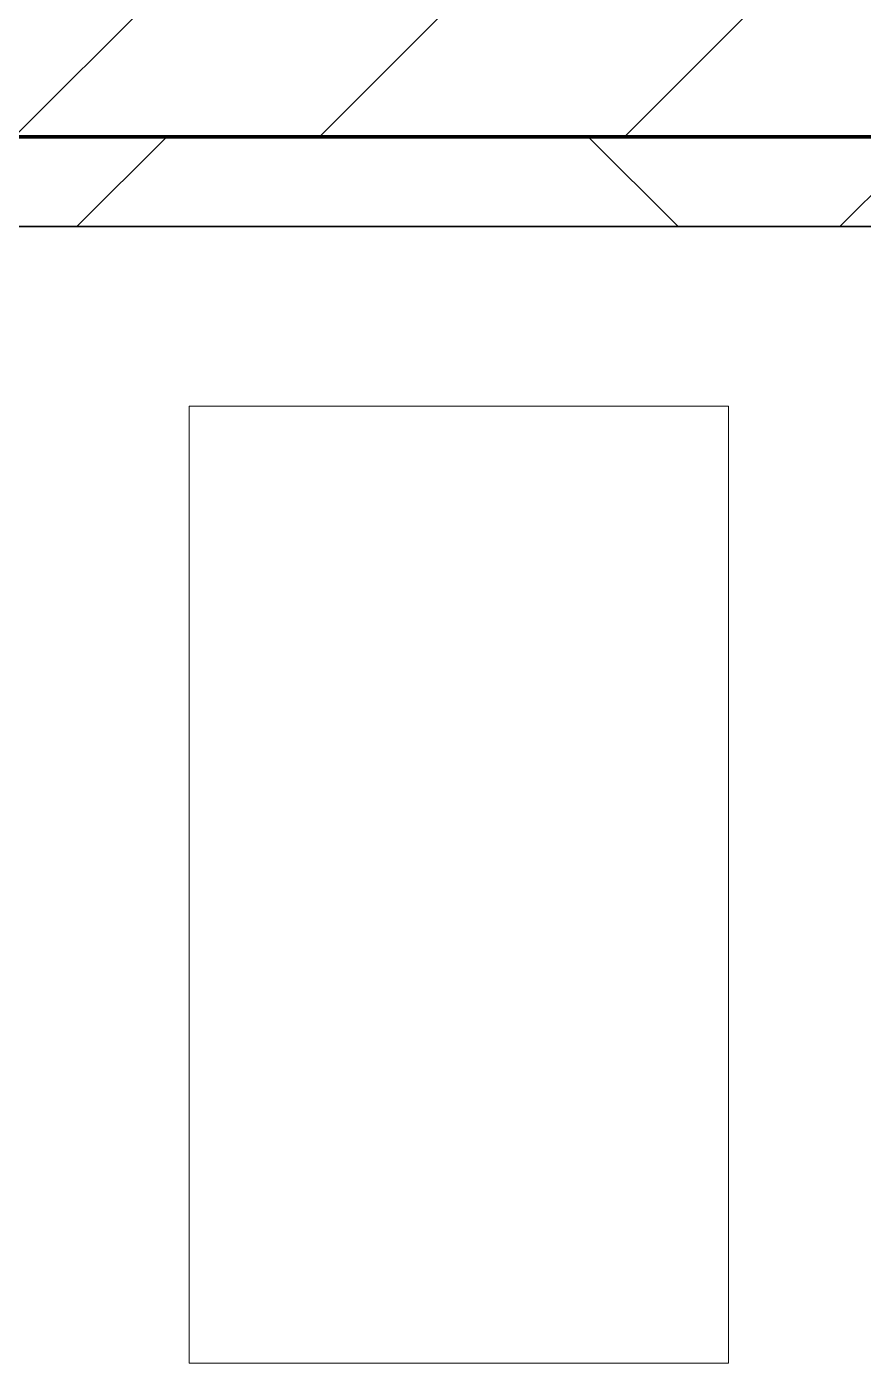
# Model space of a CAD drawing. Header units: millimetres. Extents: x -794326 to -715748, y -17796 to 22353.
# Drawn here: x -747748 to -747283, y 7262 to 8005 of the extents above; entities that cross this region are included whole.
import ezdxf

# ---------------------------------------------------------------- set-up
doc = ezdxf.new("R2010")
doc.units = ezdxf.units.MM
for name, color, linetype, lineweight in [('A-GLAZ-CURT', 2, 'Continuous', 9), ('A-WALL', 5, 'Continuous', 35), ('A-WALL-FNSH', 2, 'Continuous', 35), ('A-WALL-PATT', 1, 'Continuous', 35)]:
    doc.layers.add(name, color=color, linetype=linetype, lineweight=lineweight)

# ---------------------------------------------------------------- blocks, each defined once
blk = doc.blocks.new('DPA_CP_Metal Ceiling Panel - Vertical Panel with Gap-10965286-4282-01 ENLARGED LOWER PLATFORM LEVEL - REFLECTED CEILING PLAN - SHEET 3')
at = {"layer": 'A-GLAZ-CURT'}
for p, q in [((-744857.87, 7794.02), (-744857.87, 7261.52)), ((-744557.87, 7794.02), (-744857.87, 7794.02)), ((-744557.87, 7794.02), (-744857.87, 7794.02)), ((-744857.87, 7794.02), (-744857.87, 7261.52)), ((-744857.87, 7261.52), (-744857.87, 7794.02)), ((-744857.87, 7794.02), (-744557.87, 7794.02)), ((-744557.87, 7794.02), (-744557.87, 7261.52)), ((-744557.87, 7261.52), (-744557.87, 7794.02)), ((-744557.87, 7794.02), (-744557.87, 7261.52)), ((-744557.87, 7261.52), (-744857.87, 7261.52)), ((-744857.87, 7261.52), (-744557.87, 7261.52)), ((-744557.87, 7261.52), (-744857.87, 7261.52))]:
    blk.add_line(p, q, dxfattribs=at)
blk = doc.blocks.new('PPLS-PP19_Custom Tile Pattern - Custom Tile Pattern-V61-4282-01 ENLARGED LOWER PLATFORM LEVEL - REFLECTED CEILING PLAN - SHEET 3')
at = {"layer": 'A-GLAZ-CURT'}
for p, q in [((-300, 0), (300, 0)), ((300, 0), (-300, 0)), ((195.99, 0), (213.31, 0)), ((213.31, 0), (195.99, 0)), ((230.06, 0), (300, 0)), ((-300, -50), (300, -50)), ((300, -50), (-300, -50))]:
    blk.add_line(p, q, dxfattribs=at)
for points, knots in [([(231.11, 0), (222.13, 0), (199.67, 0), (177.41, 0), (159.34, 0), (158.33, 0), (158.3, 0)], [-215.867311, -215.867311, -215.867311, -215.867311, -187.987675, -143.776725, -129.632772, -123.352749, -123.352749, -123.352749, -123.352749]), ([(159.07, 0), (159.13, 0), (160.84, 0), (165.21, 0), (174.15, 0), (185.98, 0), (208.82, 0), (219.42, 0), (230.06, 0)], [-115.643202, -115.643202, -115.643202, -115.643202, -114.681583, -87.660824, -65.295536, -41.623857, -24.459831, 0, 0, 0, 0]), ([(230.85, 0), (229.87, 0), (225.54, 0), (221.1, 0), (200.27, 0), (182.99, 0), (174.27, 0), (169.67, 0), (168.99, 0)], [-9277.501931, -9277.501931, -9277.501931, -9277.501931, -9221.510254, -9016.44624, -8717.832359, -8253.978395, -8152.463617, -8069.855175, -8069.855175, -8069.855175, -8069.855175]), ([(215.22, 0), (214.62, 0), (210.55, 0), (203.98, 0), (187.54, 0), (175.3, 0), (169.49, 0)], [-203.825446, -203.825446, -203.825446, -203.825446, -198.527383, -184.406837, -162.427601, -142.916156, -142.916156, -142.916156, -142.916156]), ([(171.51, 0), (176.48, 0), (193.23, 0), (201.73, 0), (208.81, 0), (213.9, 0), (241.96, 0), (266.73, 0), (281.71, 0), (291.71, 0), (296.52, 0), (297.86, 0), (298.09, 0)], [-7971.819559, -7971.819559, -7971.819559, -7971.819559, -7784.112253, -7606.717214, -7289.299508, -7042.621073, -6582.165592, -6068.460911, -5766.029927, -5566.724884, -5280.360606, -5199.253518, -5199.253518, -5199.253518, -5199.253518]), ([(172.07, 0), (177.66, 0), (187.87, 0), (201.08, 0), (207.47, 0), (213.96, 0), (215.11, 0)], [-255.364076, -255.364076, -255.364076, -255.364076, -237.955587, -223.92608, -215.862851, -208.75215, -208.75215, -208.75215, -208.75215]), ([(300, 0), (288.22, 0), (262, 0), (230.43, 0), (219.94, 0), (219.02, 0)], [-12528.858583, -12528.858583, -12528.858583, -12528.858583, -11905.454923, -11162.864862, -10856.732305, -10856.732305, -10856.732305, -10856.732305]), ([(219.9, 0), (220.86, 0), (224.32, 0), (229.19, 0), (232, 0)], [-10670.940496, -10670.940496, -10670.940496, -10670.940496, -10511.382485, -10301.216087, -10301.216087, -10301.216087, -10301.216087]), ([(247.1, 0), (246.76, 0), (245.04, 0), (239.54, 0), (233.94, 0), (231.96, 0)], [-9649.085549, -9649.085549, -9649.085549, -9649.085549, -9581.591397, -9406.094246, -9297.967827, -9297.967827, -9297.967827, -9297.967827]), ([(300, 0), (286.53, 0), (263.78, 0), (241, 0), (231.99, 0)], [-285.253232, -285.253232, -285.253232, -285.253232, -244.693688, -216.781898, -216.781898, -216.781898, -216.781898]), ([(232.07, 0), (237.08, 0), (243.47, 0), (246.54, 0), (246.96, 0)], [-10299.356879, -10299.356879, -10299.356879, -10299.356879, -9925.173265, -9834.877357, -9834.877357, -9834.877357, -9834.877357]), ([(284.76, 0), (284.76, 0), (285.09, 0), (287.47, 0), (293.59, 0), (297.76, 0), (300, 0)], [-4110.630118, -4110.630118, -4110.630118, -4110.630118, -4053.389046, -3959.664717, -3862.421465, -3746.95702, -3746.95702, -3746.95702, -3746.95702]), ([(297.38, 0), (295.84, 0), (291.62, 0), (285.38, 0), (284.87, 0)], [-4803.172655, -4803.172655, -4803.172655, -4803.172655, -4358.271401, -4143.037883, -4143.037883, -4143.037883, -4143.037883])]:
    blk.add_open_spline(points, degree=3, knots=knots, dxfattribs=at)
blk = doc.blocks.new('PPLS-PP19_Custom Tile Pattern - Custom Tile Pattern-V62-4282-01 ENLARGED LOWER PLATFORM LEVEL - REFLECTED CEILING PLAN - SHEET 3')
at = {"layer": 'A-GLAZ-CURT'}
for p, q in [((-300, 0), (300, 0)), ((300, 0), (-300, 0)), ((-293.07, 0), (-275.75, 0)), ((-275.75, 0), (-293.07, 0)), ((-222.32, 0), (-205, 0)), ((-205, 0), (-222.32, 0)), ((-300, -50), (300, -50)), ((300, -50), (-300, -50))]:
    blk.add_line(p, q, dxfattribs=at)
at = {"layer": 'A-GLAZ-CURT', "flags": 128}
for points in [[(-300, 0), (-291.56, 0), (-283.3, 0), (-275.2, 0), (-267.26, 0), (-259.45, 0), (-251.77, 0), (-244.2, 0), (-236.74, 0), (-229.36, 0), (-222.06, 0), (-214.83, 0), (-207.71, 0), (-200.76, 0), (-194.02, 0), (-187.54, 0), (-181.38, 0), (-175.58, 0), (-170.25, 0), (-165.64, 0), (-162.01, 0), (-159.53, 0), (-157.46, 0), (-154.52, 0), (-149.42, 0), (-141.84, 0), (-132.81, 0), (-126.08, 0)], [(-164.95, 0), (-169.65, 0), (-174.47, 0), (-179.49, 0), (-184.81, 0), (-190.44, 0), (-196.37, 0), (-202.58, 0), (-209.04, 0), (-215.73, 0), (-222.63, 0), (-229.72, 0), (-236.97, 0), (-244.39, 0), (-251.96, 0), (-259.67, 0), (-267.51, 0), (-275.48, 0), (-283.55, 0), (-291.73, 0), (-300, 0)], [(-125.17, 0), (-128.55, 0), (-134.16, 0), (-140.03, 0), (-145.5, 0), (-150.63, 0), (-155.53, 0), (-160.27, 0), (-164.37, 0)]]:
    blk.add_lwpolyline(points, dxfattribs=at)
at = {"layer": 'A-GLAZ-CURT'}
for points, knots in [([(-300, 0), (-284.65, 0), (-236.57, 0), (-174.61, 0), (-129.95, 0), (-110.8, 0), (-99.5, 0), (-91.46, 0)], [-5323.127839, -5323.127839, -5323.127839, -5323.127839, -4502.809032, -2700.551212, -1002.059161, -460.363443, 0, 0, 0, 0]), ([(-164.37, 0), (-179.72, 0), (-215.81, 0), (-262.56, 0), (-294.48, 0), (-300, 0)], [-16326.270537, -16326.270537, -16326.270537, -16326.270537, -15131.813646, -13729.592194, -13439.944408, -13439.944408, -13439.944408, -13439.944408]), ([(-232.5, 0), (-233.85, 0), (-241.18, 0), (-255.22, 0), (-262.59, 0), (-264.9, 0), (-265.4, 0)], [-929.75382, -929.75382, -929.75382, -929.75382, -858.079193, -543.655514, -208.940337, 0, 0, 0, 0]), ([(-258.6, 0), (-257.91, 0), (-254.26, 0), (-244.61, 0), (-236.15, 0), (-232.25, 0)], [-5722.54675, -5722.54675, -5722.54675, -5722.54675, -5657.471696, -5413.335975, -5199.672314, -5199.672314, -5199.672314, -5199.672314]), ([(-233.49, 0), (-233.44, 0), (-233.08, 0), (-232.71, 0), (-232.31, 0)], [-455.274641, -455.274641, -455.274641, -455.274641, -440.605512, -341.455981, -341.455981, -341.455981, -341.455981]), ([(-232.26, 0), (-231.38, 0), (-229.47, 0), (-225.3, 0), (-223.63, 0)], [-337.545577, -337.545577, -337.545577, -337.545577, -119.536984, 0, 0, 0, 0]), ([(-137.88, 0), (-140.56, 0), (-147.66, 0), (-147.69, 0), (-158.72, 0), (-174.02, 0), (-185.59, 0), (-208.2, 0), (-223.43, 0), (-232.25, 0)], [-3187.727384, -3187.727384, -3187.727384, -3187.727384, -2919.378265, -2477.344047, -2237.412286, -2029.680487, -1755.085331, -1400.429864, -934.12239, -934.12239, -934.12239, -934.12239]), ([(-133.82, 0), (-135.51, 0), (-137.8, 0), (-149.31, 0), (-162.01, 0), (-177.91, 0), (-199.46, 0), (-216.65, 0), (-229.01, 0), (-231.22, 0), (-231.73, 0)], [-2731.647847, -2731.647847, -2731.647847, -2731.647847, -2418.507304, -2308.929706, -2113.765672, -1763.376603, -1422.553702, -978.033455, -846.069444, -796.730622, -796.730622, -796.730622, -796.730622]), ([(-231.44, 0), (-228.39, 0), (-222.05, 0), (-213.1, 0), (-200.2, 0), (-185.8, 0), (-173.97, 0), (-165.07, 0), (-164.37, 0)], [-5184.857794, -5184.857794, -5184.857794, -5184.857794, -5017.494783, -4832.723979, -4666.091899, -4349.945572, -4000.813434, -3970.516929, -3970.516929, -3970.516929, -3970.516929]), ([(-223.63, 0), (-219.39, 0), (-206.17, 0), (-188.58, 0), (-173.25, 0), (-166.21, 0), (-164.37, 0)], [-5463.295695, -5463.295695, -5463.295695, -5463.295695, -5161.076232, -4739.070012, -4465.409639, -4368.156505, -4368.156505, -4368.156505, -4368.156505]), ([(-96.62, 0), (-107.72, 0), (-128.82, 0), (-153.49, 0), (-163.62, 0)], [-18379.559514, -18379.559514, -18379.559514, -18379.559514, -17136.203329, -16345.600353, -16345.600353, -16345.600353, -16345.600353]), ([(-163.36, 0), (-159.56, 0), (-149.97, 0), (-136.84, 0), (-127.33, 0), (-124.19, 0), (-123.43, 0), (-123.28, 0)], [-4350.402127, -4350.402127, -4350.402127, -4350.402127, -4149.119819, -3839.893365, -3647.167523, -3488.92562, -3439.852845, -3439.852845, -3439.852845, -3439.852845]), ([(-152.35, 0), (-151.03, 0), (-147.71, 0), (-143.57, 0), (-138.62, 0)], [-3494.978217, -3494.978217, -3494.978217, -3494.978217, -3371.022232, -3227.460399, -3227.460399, -3227.460399, -3227.460399]), ([(-118.78, 0), (-121.86, 0), (-126.28, 0), (-136.96, 0), (-147.46, 0), (-150.03, 0), (-150.57, 0)], [-5938.474035, -5938.474035, -5938.474035, -5938.474035, -5700.061948, -5508.838257, -5298.784692, -5196.16478, -5196.16478, -5196.16478, -5196.16478]), ([(-150.34, 0), (-150.07, 0), (-147.75, 0), (-142.6, 0), (-127.26, 0), (-107.3, 0), (-90.42, 0), (-75.26, 0), (-68.41, 0), (-65.12, 0), (-63.63, 0)], [-4948.728362, -4948.728362, -4948.728362, -4948.728362, -4883.323924, -4440.880425, -4054.690705, -3793.097032, -3402.597032, -3144.956779, -3050.982048, -2969.237017, -2969.237017, -2969.237017, -2969.237017]), ([(-97.5, 0), (-101.37, 0), (-115.73, 0), (-130.52, 0), (-147.74, 0), (-149.07, 0)], [-7207.17943, -7207.17943, -7207.17943, -7207.17943, -7004.680444, -6449.282163, -6277.220794, -6277.220794, -6277.220794, -6277.220794]), ([(-148.23, 0), (-146.94, 0), (-140.15, 0), (-137.28, 0), (-133.93, 0), (-128.78, 0), (-126.5, 0)], [-6162.058746, -6162.058746, -6162.058746, -6162.058746, -6017.569127, -5560.701257, -5364.112219, -5231.017328, -5231.017328, -5231.017328, -5231.017328]), ([(-97.08, 0), (-98.8, 0), (-108.27, 0), (-122.65, 0), (-139.03, 0), (-146.11, 0), (-146.95, 0)], [-1471.198575, -1471.198575, -1471.198575, -1471.198575, -1374.161226, -945.742622, -741.901385, -489.130243, -489.130243, -489.130243, -489.130243]), ([(-146.69, 0), (-146.59, 0), (-145.49, 0), (-135.69, 0), (-128.29, 0), (-125.15, 0)], [-420.34245, -420.34245, -420.34245, -420.34245, -406.956646, -290.263673, 0, 0, 0, 0]), ([(-127.41, 0), (-131.63, 0), (-133.16, 0), (-134.09, 0), (-134.15, 0)], [-8540.990293, -8540.990293, -8540.990293, -8540.990293, -8266.114998, -8246.473386, -8246.473386, -8246.473386, -8246.473386]), ([(-134.15, 0), (-133.32, 0), (-130.31, 0), (-118.22, 0), (-103.49, 0), (-96.49, 0)], [-7657.439573, -7657.439573, -7657.439573, -7657.439573, -7293.749979, -6839.55839, -6334.939056, -6334.939056, -6334.939056, -6334.939056]), ([(-120.13, 0), (-120.14, 0), (-120.24, 0), (-121.3, 0), (-129.25, 0), (-133.82, 0)], [-2933.992132, -2933.992132, -2933.992132, -2933.992132, -2920.575025, -2840.280255, -2731.647847, -2731.647847, -2731.647847, -2731.647847]), ([(-113.43, 0), (-113.44, 0), (-113.96, 0), (-119.73, 0), (-125.43, 0), (-127.03, 0), (-127.41, 0)], [-328.499627, -328.499627, -328.499627, -328.499627, -282.672656, -98.539552, -24.539552, 0, 0, 0, 0]), ([(-126.5, 0), (-122.44, 0), (-108.71, 0), (-86.68, 0), (-63.44, 0), (-54.4, 0), (-48.53, 0), (-30.79, 0), (-18.03, 0), (8.61, 0), (15.02, 0), (22.91, 0), (31, 0), (39.04, 0), (51.19, 0), (58.74, 0), (61.34, 0), (61.45, 0)], [-5231.017328, -5231.017328, -5231.017328, -5231.017328, -4994.692869, -4542.524482, -4008.285538, -3689.699207, -3546.54457, -3315.260113, -2864.387349, -2439.246196, -2084.094819, -1956.422387, -1818.904206, -1645.594513, -1443.202566, -1228.752106, -1120.932285, -1120.932285, -1120.932285, -1120.932285]), ([(-125.15, 0), (-124.93, 0), (-121.96, 0), (-113.01, 0), (-102.92, 0), (-98.11, 0), (-96.5, 0)], [-3362.7396, -3362.7396, -3362.7396, -3362.7396, -3342.215224, -3074.362186, -2902.289527, -2815.225897, -2815.225897, -2815.225897, -2815.225897]), ([(-122.08, 0), (-122.01, 0), (-121.69, 0), (-121.2, 0), (-120.88, 0)], [-3136.336417, -3136.336417, -3136.336417, -3136.336417, -3110.304437, -3035.164275, -3035.164275, -3035.164275, -3035.164275]), ([(-36.33, 0), (-36.43, 0), (-37.27, 0), (-45.02, 0), (-46.13, 0), (-60.59, 0), (-81.23, 0), (-99.51, 0), (-114.02, 0), (-117.28, 0), (-118.78, 0)], [-1855.773136, -1855.773136, -1855.773136, -1855.773136, -1810.870157, -1672.078046, -1405.135169, -1060.00838, -740.068933, -229.489605, -116.330425, 0, 0, 0, 0]), ([(-117.74, 0), (-117.19, 0), (-114.78, 0), (-113.43, 0), (-113.43, 0)], [-821.249067, -821.249067, -821.249067, -821.249067, -394.672656, -330.879064, -330.879064, -330.879064, -330.879064]), ([(-97.55, 0), (-101.79, 0), (-110.47, 0), (-116.56, 0), (-117.56, 0)], [-1806.747947, -1806.747947, -1806.747947, -1806.747947, -1433.981041, -985.49888, -985.49888, -985.49888, -985.49888]), ([(-115.82, 0), (-114.96, 0), (-110.51, 0), (-101.69, 0), (-96.5, 0)], [-5724.064692, -5724.064692, -5724.064692, -5724.064692, -5430.283136, -5117.667491, -5117.667491, -5117.667491, -5117.667491]), ([(-28.65, 0), (-32.53, 0), (-40.97, 0), (-56.24, 0), (-75.59, 0), (-94, 0), (-112.01, 0), (-114.94, 0), (-115.63, 0)], [-2070.406378, -2070.406378, -2070.406378, -2070.406378, -1792.521578, -1466.981642, -1208.454564, -789.402658, -501.969187, -243.577221, -243.577221, -243.577221, -243.577221]), ([(-36.62, 0), (-36.62, 0), (-40.35, 0), (-44.32, 0), (-58.97, 0), (-80.17, 0), (-92.43, 0), (-96.52, 0)], [-4069.478503, -4069.478503, -4069.478503, -4069.478503, -3858.647035, -3538.256648, -2842.901703, -2193.204658, -1836.936402, -1836.936402, -1836.936402, -1836.936402]), ([(-26.75, 0), (-27.82, 0), (-36.18, 0), (-53.55, 0), (-74.65, 0), (-91.06, 0), (-96.5, 0)], [-8718.362214, -8718.362214, -8718.362214, -8718.362214, -8532.293389, -8073.216054, -7508.296369, -7224.57261, -7224.57261, -7224.57261, -7224.57261]), ([(-72.93, 0), (-75.51, 0), (-82.82, 0), (-91.58, 0), (-96.5, 0)], [-19442.345229, -19442.345229, -19442.345229, -19442.345229, -18935.241197, -18384.261302, -18384.261302, -18384.261302, -18384.261302]), ([(-96.38, 0), (-95.06, 0), (-86.66, 0), (-74.02, 0), (-62.74, 0), (-60.36, 0), (-59.97, 0)], [-6332.113493, -6332.113493, -6332.113493, -6332.113493, -6236.997189, -5713.340575, -5140.470607, -5006.787413, -5006.787413, -5006.787413, -5006.787413]), ([(-96.38, 0), (-96.18, 0), (-90.91, 0), (-71.33, 0), (-48.73, 0), (-31.52, 0), (-28.62, 0)], [-5115.12164, -5115.12164, -5115.12164, -5115.12164, -5103.229623, -4799.173296, -4065.652676, -3915.723677, -3915.723677, -3915.723677, -3915.723677]), ([(-95.78, 0), (-92.12, 0), (-83.23, 0), (-71.67, 0), (-65.93, 0), (-65.07, 0)], [-2802.283, -2802.283, -2802.283, -2802.283, -2605.247022, -2322.099534, -2241.8264, -2241.8264, -2241.8264, -2241.8264]), ([(-91.46, 0), (-90.09, 0), (-84.7, 0), (-77.43, 0), (-72.73, 0), (-72.64, 0), (-72.64, 0)], [-19832.387487, -19832.387487, -19832.387487, -19832.387487, -19753.885894, -19541.04734, -19478.625389, -19471.062469, -19471.062469, -19471.062469, -19471.062469]), ([(-63.96, 0), (-64.13, 0), (-72.5, 0), (-80.63, 0), (-86.16, 0)], [-2171.769325, -2171.769325, -2171.769325, -2171.769325, -2007.031671, -1681.3698, -1681.3698, -1681.3698, -1681.3698]), ([(-29.03, 0), (-33.97, 0), (-43.74, 0), (-56.37, 0), (-71.66, 0), (-77.83, 0), (-82.66, 0), (-83.28, 0), (-83.28, 0)], [-2680.714891, -2680.714891, -2680.714891, -2680.714891, -2413.671296, -2161.752162, -2006.592567, -1646.621388, -1424.436217, -1393.971743, -1393.971743, -1393.971743, -1393.971743]), ([(-83.28, 0), (-83.28, 0), (-82.91, 0), (-76.14, 0), (-62.97, 0), (-48.14, 0), (-36.49, 0), (-33.57, 0), (-29.94, 0), (-28.57, 0)], [-1393.4169, -1393.4169, -1393.4169, -1393.4169, -1353.722004, -1274.333717, -1073.56893, -651.549973, -296.515819, -83.513472, 0, 0, 0, 0]), ([(-66.39, 0), (-66.39, 0), (-63.63, 0), (-53.63, 0), (-34.42, 0), (-29.82, 0), (-29.19, 0)], [-2493.31794, -2493.31794, -2493.31794, -2493.31794, -2315.303971, -1809.437387, -963.711516, -666.19313, -666.19313, -666.19313, -666.19313]), ([(31.18, 0), (25.97, 0), (11.99, 0), (-16.92, 0), (-47.42, 0), (-65.77, 0), (-66.37, 0), (-66.38, 0)], [-4496.803627, -4496.803627, -4496.803627, -4496.803627, -4222.080604, -3745.412743, -2981.410125, -2542.574734, -2498.224237, -2498.224237, -2498.224237, -2498.224237]), ([(-63.63, 0), (-61.49, 0), (-57.39, 0), (-54.49, 0), (-45.2, 0), (-40.79, 0), (-40.46, 0), (-40.44, 0)], [-2969.237017, -2969.237017, -2969.237017, -2969.237017, -2851.217951, -2734.127174, -2474.780881, -2410.990208, -2350.645972, -2350.645972, -2350.645972, -2350.645972]), ([(-58.83, 0), (-58.37, 0), (-57.29, 0), (-54.23, 0), (-46.33, 0), (-42.62, 0), (-41.76, 0)], [-4859.52896, -4859.52896, -4859.52896, -4859.52896, -4680.891996, -4469.85053, -4321.566175, -4270.495146, -4270.495146, -4270.495146, -4270.495146]), ([(-51.83, 0), (-51.83, 0), (-51.78, 0), (-47.4, 0), (-46.01, 0), (-40.22, 0), (-36.78, 0)], [-632.814994, -632.814994, -632.814994, -632.814994, -627.965721, -508.377888, -260.442412, 0, 0, 0, 0]), ([(-28.6, 0), (-30.29, 0), (-35.57, 0), (-44.85, 0), (-51.43, 0), (-51.79, 0)], [-1142.854023, -1142.854023, -1142.854023, -1142.854023, -1039.307308, -819.71621, -644.910881, -644.910881, -644.910881, -644.910881]), ([(-41.76, 0), (-39.9, 0), (-37.72, 0), (-36.92, 0), (-36.77, 0)], [-4270.495146, -4270.495146, -4270.495146, -4270.495146, -4161.040818, -4106.245333, -4106.245333, -4106.245333, -4106.245333]), ([(-36.78, 0), (-32.43, 0), (-19.22, 0), (8.83, 0), (43.36, 0), (70.92, 0), (82.12, 0), (83.66, 0)], [-6191.144455, -6191.144455, -6191.144455, -6191.144455, -5862.463379, -5340.621928, -4573.028122, -4094.177415, -3869.465285, -3869.465285, -3869.465285, -3869.465285]), ([(-36.29, 0), (-36.29, 0), (-34.66, 0), (-28.88, 0), (-26.95, 0), (-26.54, 0)], [-9150.272121, -9150.272121, -9150.272121, -9150.272121, -9057.163041, -8919.836787, -8834.607043, -8834.607043, -8834.607043, -8834.607043]), ([(30.82, 0), (29.27, 0), (20.14, 0), (3.54, 0), (-16.58, 0), (-34.76, 0), (-36.04, 0)], [-10462.034656, -10462.034656, -10462.034656, -10462.034656, -10363.088938, -9884.23066, -9424.652049, -9182.880979, -9182.880979, -9182.880979, -9182.880979]), ([(-33.34, 0), (-33.34, 0), (-32.93, 0), (-31.16, 0), (-30.52, 0)], [-2415.024266, -2415.024266, -2415.024266, -2415.024266, -2357.633367, -2323.618664, -2323.618664, -2323.618664, -2323.618664]), ([(-28.8, 0), (-29.73, 0), (-31.28, 0), (-31.82, 0), (-32, 0)], [-2777.692155, -2777.692155, -2777.692155, -2777.692155, -2698.150104, -2614.070998, -2614.070998, -2614.070998, -2614.070998]), ([(-30.76, 0), (-30.73, 0), (-30.54, 0), (-29.95, 0), (-29.25, 0)], [-54176.191683, -54176.191683, -54176.191683, -54176.191683, -54157.274271, -54061.591654, -54061.591654, -54061.591654, -54061.591654]), ([(-30.52, 0), (-27.11, 0), (-17.83, 0), (5.99, 0), (22.06, 0), (37.44, 0), (45.92, 0), (57.76, 0), (64.47, 0), (72.74, 0), (75.22, 0), (76.03, 0), (76.21, 0)], [-2323.618664, -2323.618664, -2323.618664, -2323.618664, -2142.497158, -1716.209403, -1206.526904, -1089.329421, -901.315459, -753.071572, -495.328968, -421.953223, -334.951786, -290.452333, -290.452333, -290.452333, -290.452333]), ([(-28.83, 0), (-28.51, 0), (-27.23, 0), (-24.45, 0), (-22.56, 0)], [-157.277836, -157.277836, -157.277836, -157.277836, -102.06493, 0, 0, 0, 0]), ([(-28.75, 0), (-26.3, 0), (-21.42, 0), (-15.75, 0), (-15.19, 0)], [-54040.636524, -54040.636524, -54040.636524, -54040.636524, -53749.15266, -53717.791567, -53717.791567, -53717.791567, -53717.791567]), ([(8.33, 0), (8.19, 0), (7.18, 0), (0.32, 0), (-13.77, 0), (-24.65, 0), (-28.62, 0)], [-3574.286521, -3574.286521, -3574.286521, -3574.286521, -3526.962355, -3285.499107, -2903.012179, -2688.17606, -2688.17606, -2688.17606, -2688.17606]), ([(9.32, 0), (9.08, 0), (7.65, 0), (2.57, 0), (-12.23, 0), (-21.62, 0), (-27.86, 0), (-28.62, 0)], [-2922.926651, -2922.926651, -2922.926651, -2922.926651, -2882.788014, -2720.818881, -2518.50168, -2125.455881, -2071.08868, -2071.08868, -2071.08868, -2071.08868]), ([(-28.57, 0), (-26.93, 0), (-20.29, 0), (-11.45, 0), (2.08, 0), (13.15, 0), (21.24, 0), (24.62, 0), (24.72, 0), (24.72, 0)], [-5361.429781, -5361.429781, -5361.429781, -5361.429781, -5261.36855, -5050.479954, -4785.90057, -4596.498881, -4445.288762, -4384.376941, -4376.041937, -4376.041937, -4376.041937, -4376.041937]), ([(-13, 0), (-14.35, 0), (-17.68, 0), (-24.93, 0), (-27.83, 0), (-28.23, 0)], [-55207.591944, -55207.591944, -55207.591944, -55207.591944, -54789.006179, -54461.685999, -54405.391741, -54405.391741, -54405.391741, -54405.391741]), ([(76.63, 0), (74.8, 0), (67.65, 0), (53.52, 0), (37, 0), (24.07, 0), (12.82, 0), (-2.9, 0), (-18.19, 0), (-25.62, 0), (-27.73, 0)], [-3095.572228, -3095.572228, -3095.572228, -3095.572228, -2950.589685, -2634.532728, -2313.748533, -2106.613311, -1925.670641, -1617.263037, -1290.787923, -1160.839585, -1160.839585, -1160.839585, -1160.839585]), ([(39.24, 0), (34.63, 0), (23.7, 0), (2.64, 0), (-15.74, 0), (-25.18, 0), (-27.67, 0)], [-4046.656744, -4046.656744, -4046.656744, -4046.656744, -3766.694881, -3333.063701, -2994.501669, -2807.705886, -2807.705886, -2807.705886, -2807.705886]), ([(-27.54, 0), (-21.6, 0), (-9.92, 0), (4.23, 0), (9.64, 0), (10.14, 0), (10.18, 0)], [-3897.235535, -3897.235535, -3897.235535, -3897.235535, -3589.737505, -3285.047089, -3066.359526, -3044.715262, -3044.715262, -3044.715262, -3044.715262]), ([(-22.56, 0), (-20.27, 0), (-17.03, 0), (-11.36, 0), (-7.66, 0), (-6.6, 0), (-6.44, 0)], [-56468.192263, -56468.192263, -56468.192263, -56468.192263, -56344.022017, -56303.229861, -56166.290093, -56124.392176, -56124.392176, -56124.392176, -56124.392176]), ([(-15.19, 0), (-13.07, 0), (7.48, 0), (42.82, 0), (88.72, 0), (120.63, 0), (138.28, 0), (138.53, 0)], [-461.142613, -461.142613, -461.142613, -461.142613, -429.606584, -390.253598, -346.313304, -291.370682, -290.5735, -290.5735, -290.5735, -290.5735]), ([(-6.54, 0), (-6.73, 0), (-7.2, 0), (-7.6, 0), (-7.79, 0)], [-56009.792147, -56009.792147, -56009.792147, -56009.792147, -55949.290093, -55895.192118, -55895.192118, -55895.192118, -55895.192118]), ([(-2.63, 0), (-2.47, 0), (-1.22, 0), (4.92, 0), (15.97, 0), (22.54, 0), (24.49, 0)], [-226.825321, -226.825321, -226.825321, -226.825321, -220.269177, -206.416616, -198.214427, -187.717507, -187.717507, -187.717507, -187.717507]), ([(103.09, 0), (101.08, 0), (86.31, 0), (63.34, 0), (35.84, 0), (12, 0), (3.08, 0), (-1.67, 0), (-2.25, 0)], [-375.435014, -375.435014, -375.435014, -375.435014, -369.147452, -330.153101, -307.516438, -285.83788, -246.234814, -234.646884, -234.646884, -234.646884, -234.646884]), ([(24.69, 0), (24.54, 0), (20.99, 0), (15.48, 0), (10.8, 0), (9.63, 0)], [-4368.572414, -4368.572414, -4368.572414, -4368.572414, -4306.476363, -4080.000647, -3772.857994, -3772.857994, -3772.857994, -3772.857994]), ([(18.16, 0), (19.15, 0), (24.25, 0), (25.66, 0), (26.12, 0)], [-5700.113719, -5700.113719, -5700.113719, -5700.113719, -5554.232259, -5302.431367, -5302.431367, -5302.431367, -5302.431367]), ([(38.23, 0), (35.44, 0), (28.56, 0), (20.67, 0), (18.85, 0), (18.16, 0)], [-6261.547629, -6261.547629, -6261.547629, -6261.547629, -6135.05769, -5972.647715, -5832.674503, -5832.674503, -5832.674503, -5832.674503]), ([(27.44, 0), (27.9, 0), (29.54, 0), (34.5, 0), (38.06, 0), (39.03, 0)], [-5037.309798, -5037.309798, -5037.309798, -5037.309798, -4887.603822, -4705.298446, -4639.627446, -4639.627446, -4639.627446, -4639.627446]), ([(27.89, 0), (29.09, 0), (32.03, 0), (37.05, 0), (39.26, 0)], [-147.777612, -147.777612, -147.777612, -147.777612, -135.792042, -127.821133, -127.821133, -127.821133, -127.821133]), ([(53.18, 0), (53.06, 0), (52.22, 0), (44.99, 0), (36.46, 0), (30.82, 0)], [-622.740158, -622.740158, -622.740158, -622.740158, -566.066452, -360.610861, 0, 0, 0, 0]), ([(136.44, 0), (121.66, 0), (86.93, 0), (51.16, 0), (31.18, 0)], [-106.750556, -106.750556, -106.750556, -106.750556, -59.610984, 0, 0, 0, 0]), ([(105.98, 0), (105.65, 0), (94.22, 0), (76.86, 0), (57.82, 0), (46.51, 0), (41.18, 0), (36.02, 0), (35.54, 0), (35.54, 0)], [-403.157171, -403.157171, -403.157171, -403.157171, -401.860199, -357.622665, -341.267687, -334.000314, -326.15566, -319.318397, -317.489778, -317.489778, -317.489778, -317.489778]), ([(36.29, 0), (37.77, 0), (48.82, 0), (64.79, 0), (87.15, 0), (101.5, 0), (106.46, 0)], [-314.598523, -314.598523, -314.598523, -314.598523, -305.899624, -287.17622, -249.500363, -226.039875, -226.039875, -226.039875, -226.039875]), ([(39.24, 0), (43.43, 0), (54.75, 0), (71.67, 0), (84.83, 0), (86.01, 0), (92.51, 0), (94.33, 0)], [-4634.900868, -4634.900868, -4634.900868, -4634.900868, -4353.683244, -3960.84581, -3759.045785, -3336.541051, -2783.776468, -2783.776468, -2783.776468, -2783.776468]), ([(39.27, 0), (41.84, 0), (50.98, 0), (71.92, 0), (100.57, 0), (116.36, 0), (128.63, 0), (128.95, 0)], [-127.807664, -127.807664, -127.807664, -127.807664, -118.513713, -97.899267, -63.759246, -39.050993, -35.895543, -35.895543, -35.895543, -35.895543]), ([(114.39, 0), (114.2, 0), (112.08, 0), (105.42, 0), (92.38, 0), (85.59, 0), (74.4, 0), (62.26, 0), (51.85, 0), (45.72, 0), (40.1, 0), (39.33, 0)], [-8148.58938, -8148.58938, -8148.58938, -8148.58938, -8105.191388, -7723.759874, -7531.75727, -7135.649961, -6924.452779, -6738.82075, -6548.303034, -6314.283804, -6278.494376, -6278.494376, -6278.494376, -6278.494376]), ([(70.61, 0), (66.16, 0), (55.8, 0), (45.12, 0), (40.75, 0), (40.22, 0)], [-4647.237329, -4647.237329, -4647.237329, -4647.237329, -4326.416877, -4098.545751, -4066.332663, -4066.332663, -4066.332663, -4066.332663]), ([(61.47, 0), (61.47, 0), (61.21, 0), (54.61, 0), (53.71, 0), (53.56, 0)], [-1113.311073, -1113.311073, -1113.311073, -1113.311073, -1096.402191, -891.204116, -747.28819, -747.28819, -747.28819, -747.28819])]:
    blk.add_open_spline(points, degree=3, knots=knots, dxfattribs=at)
for points in [[(-232.47, 0), (-233.22, 0), (-233.71, 0), (-234, 0)], [(-163.35, 0), (-160.71, 0), (-158.28, 0), (-157.22, 0)], [(-86.16, 0), (-89.54, 0), (-92.97, 0), (-96.49, 0)], [(-39.84, 0), (-39.08, 0), (-38.11, 0), (-37.36, 0)], [(-28.7, 0), (-29.31, 0), (-29.84, 0), (-30.21, 0)], [(24.49, 0), (25.23, 0), (25.72, 0), (26.04, 0)]]:
    blk.add_open_spline(points, degree=3, dxfattribs=at)

msp = doc.modelspace()

# ---------------------------------------------------------------- hatches: boundary and pattern name
at = {"layer": 'A-WALL-PATT', "lineweight": 9}
h = msp.add_hatch(dxfattribs=at)
h.set_pattern_fill('FP_2', color=256, style=0, pattern_type=2)
h.set_pattern_definition([(45, (0, 0), (-84.852814, 84.852814), [])])
h.paths.add_polyline_path([(-733552.04, 7944.02), (-733352.04, 7944.02), (-733352.04, 8144.02), (-755057.37, 8144.02), (-755057.37, 7944.02), (-741758.47, 7944.02), (-741780.86, 7954.02), (-741982.37, 7954.02), (-741982.37, 8044.02), (-741952.4, 8044.02), (-741939.02, 8073.97), (-741871.98, 8044.02), (-740782.37, 8044.02), (-740782.37, 7954.02), (-741670.54, 7954.02), (-741648.16, 7944.02), (-739358.47, 7944.02), (-739380.86, 7954.02), (-739582.37, 7954.02), (-739582.37, 8044.02), (-739552.4, 8044.02), (-739539.02, 8073.97), (-739471.98, 8044.02), (-738382.37, 8044.02), (-738382.37, 7954.02), (-739270.54, 7954.02), (-739248.16, 7944.02), (-734010.62, 7944.02)])
h = msp.add_hatch(dxfattribs=at)
h.set_pattern_fill('FP_3', color=256, style=0, pattern_type=2)
h.set_pattern_definition([(45, (0, 0), (-212.13203, 212.13203), []), (135, (0, 0), (-212.13203, -212.13203), [])])
h.paths.add_polyline_path([(-733602.04, 7894.02), (-733552.04, 7894.02), (-733552.04, 7944.02), (-739248.16, 7944.02), (-739136.25, 7894.02), (-734010.62, 7894.02)])
h.paths.add_polyline_path([(-739780.1, 7894.02), (-739246.56, 7894.02), (-739358.47, 7944.02), (-741648.16, 7944.02), (-741536.25, 7894.02), (-739847.98, 7894.02)])
h.paths.add_polyline_path([(-741646.56, 7894.02), (-741758.47, 7944.02), (-751479.42, 7944.02), (-751479.42, 7894.02), (-741680.64, 7894.02)])

# ---------------------------------------------------------------- linework, layer by layer
at = {"layer": 'A-WALL', "color": 7, "lineweight": 70}
for p, q in [((-751479.42, 7944.02), (-741982.37, 7944.02)), ((-741982.37, 7944.02), (-751479.42, 7944.02))]:
    msp.add_line(p, q, dxfattribs=at)
at = {"layer": 'A-WALL-FNSH', "color": 250}
msp.add_line((-741982.37, 7894.02), (-751479.42, 7894.02), dxfattribs=at)

# ---------------------------------------------------------------- block references
at = {"layer": 'A-GLAZ-CURT', "rotation": 180}
for name, p in [('PPLS-PP19_Custom Tile Pattern - Custom Tile Pattern-V62-4282-01 ENLARGED LOWER PLATFORM LEVEL - REFLECTED CEILING PLAN - SHEET 3', (-747682.37, 7894.02)), ('PPLS-PP19_Custom Tile Pattern - Custom Tile Pattern-V61-4282-01 ENLARGED LOWER PLATFORM LEVEL - REFLECTED CEILING PLAN - SHEET 3', (-747082.37, 7894.02))]:
    msp.add_blockref(name, p, dxfattribs=at)
at = {"layer": 'A-GLAZ-CURT'}
msp.add_blockref('DPA_CP_Metal Ceiling Panel - Vertical Panel with Gap-10965286-4282-01 ENLARGED LOWER PLATFORM LEVEL - REFLECTED CEILING PLAN - SHEET 3', (-2800, 0), dxfattribs=at)

doc.saveas('drawing.dxf')
